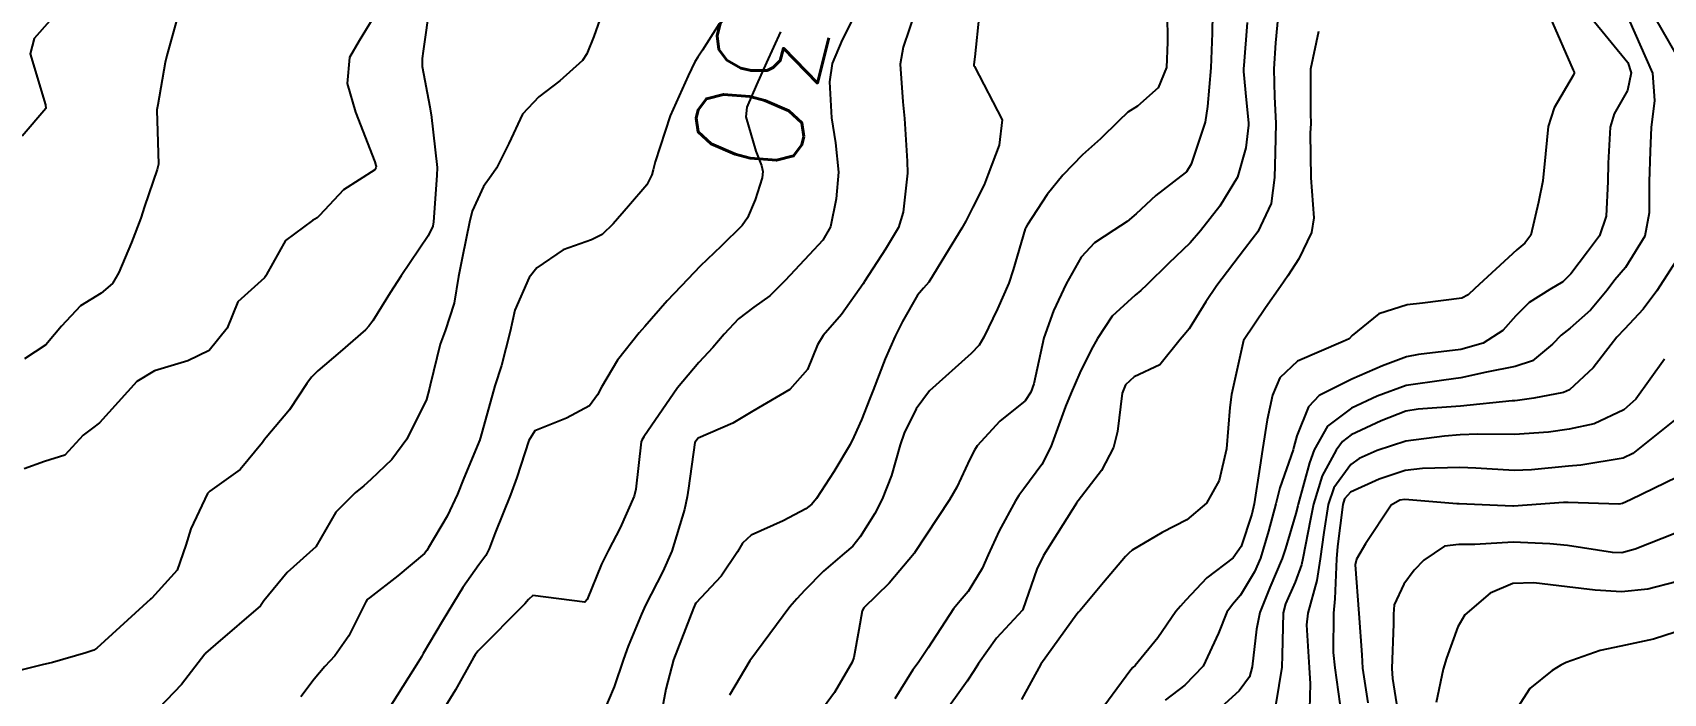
# Model space of a CAD drawing. Header units: metres. Extents: x 298520 to 308411, y 7433745 to 7450750.
# Drawn here: x 305557.1 to 305617, y 7436090.5 to 7436114.8 of the extents above; entities that cross this region are included whole.
import ezdxf
from ezdxf.enums import TextEntityAlignment as Align

# ---------------------------------------------------------------- set-up
doc = ezdxf.new("R2010")
doc.units = ezdxf.units.M
doc.header["$LTSCALE"] = 10
for name, color, linetype in [('Cotas', 45, 'Continuous'), ('Curvas de Nivel 1m', 11, 'Continuous'), ('Curvas de Nivel 5m', 15, 'Continuous')]:
    doc.layers.add(name, color=color, linetype=linetype)
doc.styles.add('Style-STANDARD', font='STANDARD.shx')

msp = doc.modelspace()

# ---------------------------------------------------------------- linework, layer by layer
at = {"layer": 'Curvas de Nivel 1m', "flags": 128}
for points, elevation in [([(305571.691, 7436115.851), (305571.437, 7436114.124), (305571.403, 7436113.855), (305571.408, 7436113.562), (305571.685, 7436112.076), (305571.727, 7436111.85), (305571.735, 7436111.797), (305571.954, 7436109.847), (305571.948, 7436109.557), (305571.822, 7436107.848), (305571.791, 7436107.689), (305571.628, 7436107.339), (305570.631, 7436105.865), (305570.231, 7436105.243), (305569.588, 7436104.209), (305569.448, 7436104.019), (305569.315, 7436103.883), (305568.395, 7436103.072), (305567.568, 7436102.366), (305567.333, 7436102.135), (305567.163, 7436101.904), (305566.522, 7436100.942), (305565.667, 7436099.919), (305565.615, 7436099.846), (305565.54, 7436099.738), (305564.715, 7436098.742), (305563.598, 7436097.949), (305563.512, 7436097.862), (305562.898, 7436096.557), (305562.72, 7436095.958), (305562.395, 7436095.045), (305561.463, 7436094.008), (305561.442, 7436093.991), (305561.422, 7436093.971), (305559.445, 7436092.17), (305559.343, 7436092.102), (305559.048, 7436092.004), (305557.815, 7436091.641), (305557.438, 7436091.564), (305556.217, 7436091.251)], 733), ([(305569.728, 7436115.55), (305569.094, 7436114.504), (305568.728, 7436113.89), (305568.644, 7436112.94), (305568.956, 7436111.887), (305569.665, 7436110.061), (305569.704, 7436109.92), (305569.709, 7436109.879), (305569.704, 7436109.837), (305569.661, 7436109.762), (305568.514, 7436109.028), (305567.636, 7436108.087), (305567.544, 7436107.991), (305567.369, 7436107.903), (305566.375, 7436107.163), (305565.677, 7436105.919), (305565.662, 7436105.87), (305565.611, 7436105.787), (305564.624, 7436104.908), (305564.237, 7436103.94), (305563.575, 7436103.124), (305562.796, 7436102.733), (305561.567, 7436102.374), (305560.919, 7436101.98), (305559.548, 7436100.464), (305559.289, 7436100.259), (305558.949, 7436100.006), (305558.275, 7436099.27), (305557.528, 7436099.031), (305556.783, 7436098.769)], 734), ([(305578.006, 7436115.5), (305577.716, 7436114.665), (305577.461, 7436114.028), (305577.29, 7436113.784), (305576.458, 7436113.03), (305575.689, 7436112.448), (305575.093, 7436111.809), (305574.59, 7436110.734), (305574.138, 7436109.823), (305573.938, 7436109.546), (305573.653, 7436109.143), (305573.235, 7436108.238), (305573.141, 7436107.835), (305572.883, 7436106.574), (305572.74, 7436105.839), (305572.583, 7436104.855), (305572.248, 7436103.843), (305572.067, 7436103.356), (305571.701, 7436101.849), (305571.675, 7436101.735), (305571.558, 7436101.321), (305570.846, 7436099.86), (305570.287, 7436099.113), (305569.52, 7436098.37), (305569.256, 7436098.143), (305568.938, 7436097.886), (305568.23, 7436097.168), (305567.493, 7436095.9), (305566.437, 7436094.952), (305565.58, 7436093.919), (305565.537, 7436093.844), (305565.461, 7436093.728), (305563.804, 7436092.302), (305563.443, 7436091.986), (305563.426, 7436091.968), (305563.411, 7436091.95), (305562.56, 7436090.831), (305561.732, 7436089.967)], 732), ([(305587.406, 7436115.663), (305586.844, 7436114.541), (305586.472, 7436113.672), (305586.367, 7436113.002), (305586.441, 7436111.672), (305586.593, 7436110.751), (305586.699, 7436109.67), (305586.622, 7436108.697), (305586.407, 7436107.672), (305586.122, 7436107.181), (305585.622, 7436106.631), (305584.748, 7436105.693), (305584.176, 7436105.13), (305583.598, 7436104.706), (305583.029, 7436104.278), (305582.499, 7436103.721), (305582.08, 7436103.223), (305581.572, 7436102.678), (305580.79, 7436101.742), (305579.545, 7436099.939), (305579.478, 7436099.826), (305579.456, 7436099.761), (305579.259, 7436098.02), (305579.191, 7436097.763), (305578.675, 7436096.594), (305578.25, 7436095.772), (305577.994, 7436095.266), (305577.466, 7436093.956), (305577.387, 7436093.858), (305575.468, 7436094.108), (305575.307, 7436093.961), (305575.181, 7436093.804), (305573.445, 7436092.057), (305573.348, 7436091.927), (305573.292, 7436091.832), (305572.633, 7436090.636), (305572.138, 7436089.843)], 729), ([(305589.541, 7436115.642), (305589.086, 7436114.273), (305588.971, 7436113.647), (305589.068, 7436112.267), (305589.127, 7436111.646), (305589.228, 7436110.083), (305589.235, 7436109.644), (305589.083, 7436108.204), (305588.905, 7436107.647), (305588.434, 7436106.843), (305587.659, 7436105.66), (305587.641, 7436105.631), (305587.612, 7436105.573), (305586.816, 7436104.447), (305586.138, 7436103.674), (305585.928, 7436103.328), (305585.57, 7436102.418), (305584.911, 7436101.69), (305583.555, 7436100.888), (305582.816, 7436100.452), (305581.545, 7436099.889), (305581.425, 7436099.732), (305581.19, 7436098.062), (305581.144, 7436097.736), (305581.043, 7436097.271), (305580.573, 7436095.744), (305580.242, 7436094.988), (305579.614, 7436093.758), (305579.46, 7436093.421), (305578.971, 7436092.242), (305578.806, 7436091.766), (305578.457, 7436090.745), (305578.045, 7436089.774)], 728), ([(305591.877, 7436115.462), (305591.708, 7436113.921), (305591.679, 7436113.635), (305591.677, 7436113.61), (305591.682, 7436113.589), (305591.702, 7436113.565), (305592.716, 7436111.6), (305592.608, 7436110.666), (305592.204, 7436109.605), (305592.052, 7436109.211), (305591.645, 7436108.394), (305591.381, 7436107.869), (305591.242, 7436107.616), (305590.635, 7436106.637), (305590.025, 7436105.634), (305589.83, 7436105.416), (305589.606, 7436105.149), (305589.05, 7436104.187), (305588.788, 7436103.648), (305588.419, 7436102.807), (305587.972, 7436101.656), (305587.86, 7436101.357), (305587.552, 7436100.564), (305587.269, 7436099.939), (305587.127, 7436099.664), (305586.538, 7436098.66), (305585.899, 7436097.676), (305585.725, 7436097.463), (305585.509, 7436097.291), (305584.672, 7436096.86), (305583.499, 7436096.332), (305583.178, 7436096.032), (305582.988, 7436095.715), (305582.386, 7436094.815), (305581.464, 7436093.823), (305581.428, 7436093.766), (305581.407, 7436093.731), (305581.378, 7436093.647), (305580.646, 7436091.742), (305580.353, 7436090.667), (305580.188, 7436089.749)], 727), ([(305598.78, 7436115.53), (305598.789, 7436114.457), (305598.759, 7436113.529), (305598.448, 7436112.78), (305597.688, 7436112.097), (305597.342, 7436111.888), (305596.994, 7436111.547), (305596.329, 7436110.901), (305595.67, 7436110.317), (305594.952, 7436109.571), (305594.374, 7436108.858), (305593.635, 7436107.73), (305593.587, 7436107.637), (305593.567, 7436107.591), (305593.128, 7436106.085), (305592.969, 7436105.596), (305592.548, 7436104.651), (305592.05, 7436103.605), (305591.877, 7436103.31), (305591.577, 7436103.01), (305590.049, 7436101.633), (305589.556, 7436100.975), (305589.116, 7436100.076), (305588.975, 7436099.646), (305588.656, 7436098.519), (305588.31, 7436097.652), (305588.035, 7436097.127), (305587.499, 7436096.266), (305587.231, 7436095.927), (305586.93, 7436095.666), (305586.152, 7436095.005), (305585.472, 7436094.303), (305585.171, 7436093.981), (305584.917, 7436093.688), (305583.443, 7436091.71), (305582.703, 7436090.444)], 726), ([(305602.857, 7436115.479), (305602.766, 7436114.43), (305602.702, 7436113.48), (305602.731, 7436112.441), (305602.776, 7436111.479), (305602.756, 7436110.39), (305602.726, 7436109.479), (305602.609, 7436108.52), (305602.119, 7436107.485), (305601.909, 7436107.208), (305601.626, 7436106.847), (305600.602, 7436105.505), (305600.209, 7436104.905), (305599.589, 7436103.914), (305599.409, 7436103.699), (305599.261, 7436103.523), (305598.516, 7436102.588), (305597.569, 7436102.155), (305597.249, 7436101.86), (305597.133, 7436101.544), (305596.96, 7436100.135), (305596.814, 7436099.547), (305596.373, 7436098.709), (305595.513, 7436097.59), (305595.5, 7436097.573), (305595.455, 7436097.503), (305594.235, 7436095.579), (305593.994, 7436095.073), (305593.477, 7436093.59), (305593.463, 7436093.568), (305592.512, 7436092.539), (305591.844, 7436091.606), (305591.693, 7436091.355), (305591.436, 7436090.955), (305590.48, 7436089.624)], 723), ([(305612.853, 7436115.359), (305613.704, 7436113.43), (305613.74, 7436113.35), (305613.736, 7436113.316), (305613.702, 7436113.231), (305613.004, 7436112.043), (305612.779, 7436111.359), (305612.683, 7436110.345), (305612.582, 7436109.361), (305612.43, 7436108.577), (305612.148, 7436107.365), (305611.926, 7436107.071), (305611.627, 7436106.824), (305610.083, 7436105.393), (305609.843, 7436105.163), (305609.608, 7436105.039), (305608.16, 7436104.859), (305607.604, 7436104.795), (305606.557, 7436104.472), (305605.586, 7436103.664), (305605.473, 7436103.553), (305605.253, 7436103.445), (305603.576, 7436102.73), (305602.927, 7436102.118), (305602.657, 7436101.479), (305602.463, 7436100.572), (305602.289, 7436099.483), (305602.183, 7436098.833), (305601.975, 7436097.485), (305601.891, 7436097.104), (305601.497, 7436095.908), (305601.203, 7436095.494), (305600.237, 7436094.753), (305599.469, 7436093.937), (305599.269, 7436093.719), (305599.105, 7436093.524), (305598.436, 7436092.547), (305597.607, 7436091.538), (305597.519, 7436091.462), (305597.441, 7436091.381), (305596.111, 7436089.56)], 721), ([(305615.733, 7436115.32), (305616.614, 7436113.316), (305616.687, 7436112.309), (305616.57, 7436111.317), (305616.534, 7436110.453), (305616.501, 7436109.317), (305616.5, 7436108.176), (305616.331, 7436107.32), (305615.621, 7436106.168), (305615.237, 7436105.713), (305614.946, 7436105.337), (305614.342, 7436104.603), (305613.592, 7436103.939), (305613.259, 7436103.682), (305612.942, 7436103.356), (305612.205, 7436102.735), (305611.574, 7436102.526), (305610.512, 7436102.326), (305609.57, 7436102.117), (305608.945, 7436102.031), (305607.567, 7436101.827), (305606.501, 7436101.436), (305605.558, 7436100.996), (305604.674, 7436100.337), (305604.179, 7436099.464), (305604.01, 7436098.991), (305603.594, 7436097.469), (305603.58, 7436097.401), (305603.509, 7436097.119), (305603.131, 7436095.839), (305603.005, 7436095.475), (305602.553, 7436094.403), (305602.19, 7436093.483), (305602.065, 7436092.876), (305601.905, 7436091.485), (305601.804, 7436091.121), (305601.434, 7436090.603), (305600.232, 7436089.508)], 719), ([(305557.721, 7436115.244), (305557.142, 7436114.595), (305556.997, 7436114.027), (305557.557, 7436112.149), (305557.579, 7436112.021), (305556.698, 7436111.004)], 736), ([(305582.321, 7436115.127), (305581.709, 7436114.157), (305581.531, 7436113.907), (305581.43, 7436113.734), (305581.178, 7436113.218), (305580.52, 7436111.747), (305579.968, 7436110.058), (305579.897, 7436109.756), (305579.846, 7436109.572), (305579.655, 7436109.215), (305578.987, 7436108.422), (305578.428, 7436107.772), (305578.016, 7436107.389), (305577.627, 7436107.188), (305576.591, 7436106.823), (305575.616, 7436106.157), (305575.341, 7436105.804), (305574.808, 7436104.599), (305574.642, 7436103.814), (305574.322, 7436102.57), (305574.074, 7436101.822), (305573.544, 7436099.925), (305573.526, 7436099.848), (305573.517, 7436099.83), (305572.929, 7436098.428), (305572.699, 7436097.838), (305572.317, 7436097.03), (305571.625, 7436095.849), (305571.574, 7436095.767), (305571.49, 7436095.655), (305570.511, 7436094.831), (305569.465, 7436094.026), (305569.388, 7436093.957), (305569.333, 7436093.881), (305568.712, 7436092.626), (305568.19, 7436091.893), (305567.831, 7436091.504), (305567.434, 7436091.028), (305566.947, 7436090.386)], 731), ([(305601.728, 7436115.18), (305601.594, 7436113.603), (305601.582, 7436113.492), (305601.584, 7436113.374), (305601.691, 7436112.332), (305601.771, 7436111.489), (305601.769, 7436111.402), (305601.674, 7436110.57), (305601.37, 7436109.494), (305600.721, 7436108.43), (305600.012, 7436107.514), (305599.629, 7436107.08), (305598.835, 7436106.313), (305598.033, 7436105.536), (305597.818, 7436105.33), (305597.607, 7436105.157), (305596.767, 7436104.377), (305596.22, 7436103.554), (305595.993, 7436103.142), (305595.57, 7436102.298), (305595.251, 7436101.565), (305595.052, 7436101.062), (305594.513, 7436099.575), (305594.182, 7436098.931), (305593.52, 7436098.036), (305593.326, 7436097.782), (305593.205, 7436097.593), (305592.607, 7436096.493), (305592.205, 7436095.603), (305591.983, 7436095.108), (305591.473, 7436094.257), (305591.173, 7436093.909), (305590.927, 7436093.618), (305590.005, 7436092.188), (305589.628, 7436091.637), (305589.44, 7436091.378), (305588.771, 7436090.305)], 724), ([(305604.341, 7436114.843), (305604.047, 7436113.465), (305604.052, 7436111.83), (305604.056, 7436111.464), (305604.037, 7436111.105), (305604.06, 7436109.464), (305604.178, 7436108.002), (305604.086, 7436107.463), (305603.623, 7436106.493), (305603.222, 7436105.869), (305602.942, 7436105.477), (305602.401, 7436104.682), (305601.583, 7436103.49), (305601.144, 7436101.496), (305601.079, 7436101.018), (305600.962, 7436099.499), (305600.691, 7436098.337), (305600.222, 7436097.509), (305599.507, 7436096.894), (305598.601, 7436096.43), (305597.495, 7436095.779), (305597.371, 7436095.665), (305597.255, 7436095.542), (305596.437, 7436094.592), (305595.581, 7436093.559), (305595.526, 7436093.496), (305595.462, 7436093.426), (305594.142, 7436091.58), (305593.43, 7436090.281)], 722), ([(305616.724, 7436115.31), (305617.708, 7436113.613)], 718), ([(305617.626, 7436106.627), (305616.779, 7436105.313), (305616.28, 7436104.642), (305615.591, 7436103.902), (305615.311, 7436103.609), (305615.093, 7436103.335), (305614.44, 7436102.475), (305613.566, 7436101.672), (305613.345, 7436101.573), (305612.259, 7436101.363), (305611.652, 7436101.279), (305611.562, 7436101.273), (305611.456, 7436101.266), (305609.56, 7436101.075), (305608.009, 7436100.965), (305607.558, 7436100.882), (305606.648, 7436100.528), (305605.549, 7436100.019), (305605.225, 7436099.774), (305604.993, 7436099.455), (305604.483, 7436098.506), (305604.155, 7436097.464), (305604.052, 7436096.92), (305603.772, 7436095.467), (305603.718, 7436095.239), (305603.48, 7436094.599), (305603.134, 7436093.808), (305603.046, 7436093.474), (305603.006, 7436091.916), (305602.993, 7436091.474), (305602.776, 7436090.13)], 718), ([(305617.064, 7436102.794), (305616.001, 7436101.323), (305615.559, 7436100.933), (305614.473, 7436100.422), (305613.552, 7436100.222), (305612.79, 7436100.118), (305611.55, 7436100.032), (305610.197, 7436100.038), (305609.549, 7436100.014), (305608.98, 7436099.974), (305607.547, 7436099.786), (305606.501, 7436099.436), (305605.843, 7436099.141), (305605.535, 7436098.921), (305604.904, 7436098.074), (305604.703, 7436097.458), (305604.538, 7436096.424), (305604.409, 7436095.461), (305604.283, 7436094.66), (305603.957, 7436093.465), (305603.898, 7436093.026), (305604.004, 7436091.464), (305604.039, 7436090.861), (305604.004, 7436089.464)], 717), ([(305617.553, 7436100.658), (305615.897, 7436099.325), (305615.54, 7436099.164), (305613.98, 7436098.902), (305613.536, 7436098.859), (305612.171, 7436098.726), (305611.533, 7436098.705), (305610.13, 7436098.795), (305609.534, 7436098.812), (305608.162, 7436098.785), (305607.532, 7436098.706), (305606.572, 7436098.39), (305605.52, 7436097.905), (305605.302, 7436097.666), (305605.234, 7436097.453), (305605.037, 7436095.916), (305605, 7436095.455), (305604.938, 7436093.989), (305604.9, 7436093.456), (305604.887, 7436092.017), (305604.945, 7436091.455), (305605.192, 7436089.685)], 716), ([(305617.504, 7436096.417), (305615.982, 7436095.807), (305615.496, 7436095.681), (305615.144, 7436095.686), (305613.499, 7436095.944), (305612.843, 7436096.013), (305611.5, 7436096.066), (305610.093, 7436095.985), (305609.499, 7436095.98), (305608.977, 7436095.927), (305608.213, 7436095.413), (305607.863, 7436095.041), (305607.48, 7436094.532), (305607.123, 7436093.77), (305607.095, 7436093.426), (305607.104, 7436093.07), (305607.041, 7436091.426), (305607.069, 7436091.055), (305607.316, 7436089.422)], 714), ([(305617.483, 7436094.613), (305616.452, 7436094.341), (305615.477, 7436094.243), (305614.512, 7436094.305), (305613.479, 7436094.43), (305612.263, 7436094.58), (305611.481, 7436094.546), (305610.658, 7436094.2), (305609.726, 7436093.396), (305609.458, 7436092.958), (305609.05, 7436091.801), (305608.921, 7436091.405), (305608.668, 7436090.17)], 713), ([(305617.457, 7436092.758), (305616.652, 7436092.509), (305615.452, 7436092.242), (305614.7, 7436092.088), (305613.446, 7436091.643), (305613.25, 7436091.547), (305612.93, 7436091.355), (305612.115, 7436090.685), (305611.425, 7436089.619)], 712)]:
    msp.add_lwpolyline(points, dxfattribs=dict(at, elevation=elevation))
at = {"layer": 'Curvas de Nivel 5m', "flags": 128}
for points, elevation in [([(305600.447, 7436115.509), (305600.441, 7436114.79), (305600.387, 7436113.51), (305600.268, 7436112.09), (305600.173, 7436111.513), (305599.667, 7436109.975), (305599.495, 7436109.691), (305599.287, 7436109.524), (305598.361, 7436108.824), (305597.642, 7436108.148), (305597.316, 7436107.865), (305596.828, 7436107.548), (305596.107, 7436107.076), (305595.623, 7436106.555), (305595.066, 7436105.568), (305594.602, 7436104.571), (305594.25, 7436103.58), (305593.877, 7436101.896), (305593.777, 7436101.587), (305593.56, 7436101.27), (305592.637, 7436100.514), (305591.796, 7436099.607), (305591.699, 7436099.45), (305591.536, 7436099.123), (305591.047, 7436098.091), (305590.784, 7436097.621), (305589.493, 7436095.676), (305589.479, 7436095.655), (305588.56, 7436094.566), (305587.639, 7436093.658), (305587.573, 7436093.548), (305587.455, 7436092.845), (305587.272, 7436091.835), (305587.211, 7436091.662), (305586.559, 7436090.541), (305585.917, 7436089.675)], 725), ([(305614.382, 7436115.34), (305615.709, 7436113.703), (305615.837, 7436113.328), (305615.696, 7436112.681), (305615.205, 7436111.818), (305615.061, 7436111.336), (305614.99, 7436110.01), (305614.976, 7436109.337), (305614.915, 7436108.063), (305614.666, 7436107.34), (305614.228, 7436106.743), (305613.619, 7436105.941), (305613.328, 7436105.641), (305612.849, 7436105.358), (305612.088, 7436104.883), (305611.598, 7436104.388), (305611.119, 7436103.848), (305610.395, 7436103.388), (305609.58, 7436103.157), (305608.017, 7436102.977), (305607.578, 7436102.883), (305606.696, 7436102.555), (305605.569, 7436102.069), (305604.373, 7436101.462), (305603.973, 7436101.052), (305603.548, 7436099.979), (305603.439, 7436099.576), (305603.407, 7436099.471), (305602.925, 7436098.073), (305602.774, 7436097.477), (305602.512, 7436096.471), (305602.206, 7436095.483), (305601.996, 7436094.974), (305601.472, 7436094.117), (305601.18, 7436093.782), (305600.976, 7436093.497), (305600.673, 7436092.719), (305600.11, 7436091.51), (305599.436, 7436090.813), (305598.703, 7436090.255)], 720), ([(305562.392, 7436115.295), (305562.017, 7436113.967), (305561.963, 7436113.704), (305561.685, 7436112.15), (305561.65, 7436111.97), (305561.65, 7436111.938), (305561.675, 7436111.184), (305561.709, 7436109.97), (305561.705, 7436109.927), (305561.66, 7436109.776), (305561.204, 7436108.412), (305561.063, 7436107.979), (305560.725, 7436107.085), (305560.256, 7436105.99), (305560.02, 7436105.58), (305559.601, 7436105.229), (305558.847, 7436104.755), (305558.145, 7436104.014), (305557.893, 7436103.704), (305557.576, 7436103.321), (305556.787, 7436102.812)], 735), ([(305584.577, 7436114.84), (305584.054, 7436113.705), (305583.695, 7436112.886), (305583.333, 7436112.067), (305583.294, 7436111.714), (305583.67, 7436110.445), (305583.88, 7436109.921), (305583.921, 7436109.706), (305583.9, 7436109.466), (305583.647, 7436108.661), (305583.356, 7436107.994), (305583.165, 7436107.715), (305582.393, 7436106.954), (305581.618, 7436106.215), (305581.161, 7436105.737), (305580.409, 7436104.94), (305579.587, 7436104.005), (305579.472, 7436103.874), (305579.374, 7436103.762), (305578.581, 7436102.762), (305577.996, 7436101.776), (305577.848, 7436101.489), (305577.556, 7436101.085), (305576.705, 7436100.635), (305575.547, 7436100.166), (305575.324, 7436099.803), (305574.883, 7436098.449), (305574.651, 7436097.813), (305574.089, 7436096.411), (305573.867, 7436095.824), (305573.739, 7436095.576), (305573.484, 7436095.235), (305572.903, 7436094.404), (305572.554, 7436093.839), (305572.144, 7436093.156), (305571.444, 7436091.971), (305571.373, 7436091.851), (305571.251, 7436091.663), (305570.133, 7436089.869)], 730), ([(305617.525, 7436098.461), (305615.815, 7436097.624), (305615.515, 7436097.495), (305615.376, 7436097.471), (305613.516, 7436097.527), (305613.345, 7436097.523), (305611.513, 7436097.399), (305611.484, 7436097.4), (305609.514, 7436097.479), (305609.432, 7436097.483), (305607.516, 7436097.64), (305607.328, 7436097.61), (305607.016, 7436097.427), (305606.072, 7436096.015), (305605.738, 7436095.446), (305605.697, 7436095.239), (305605.827, 7436093.445), (305605.931, 7436091.926), (305605.966, 7436091.442), (305606.159, 7436090.168)], 715)]:
    msp.add_lwpolyline(points, dxfattribs=dict(at, elevation=elevation))

# ---------------------------------------------------------------- texts
at = {"layer": 'Cotas', "style": 'Style-STANDARD'}
msp.add_text('730', height=4, rotation=255.77934, dxfattribs=at).set_placement((305584.219, 7436114.352, 730), align=Align.MIDDLE_CENTER)

doc.saveas('drawing.dxf')
